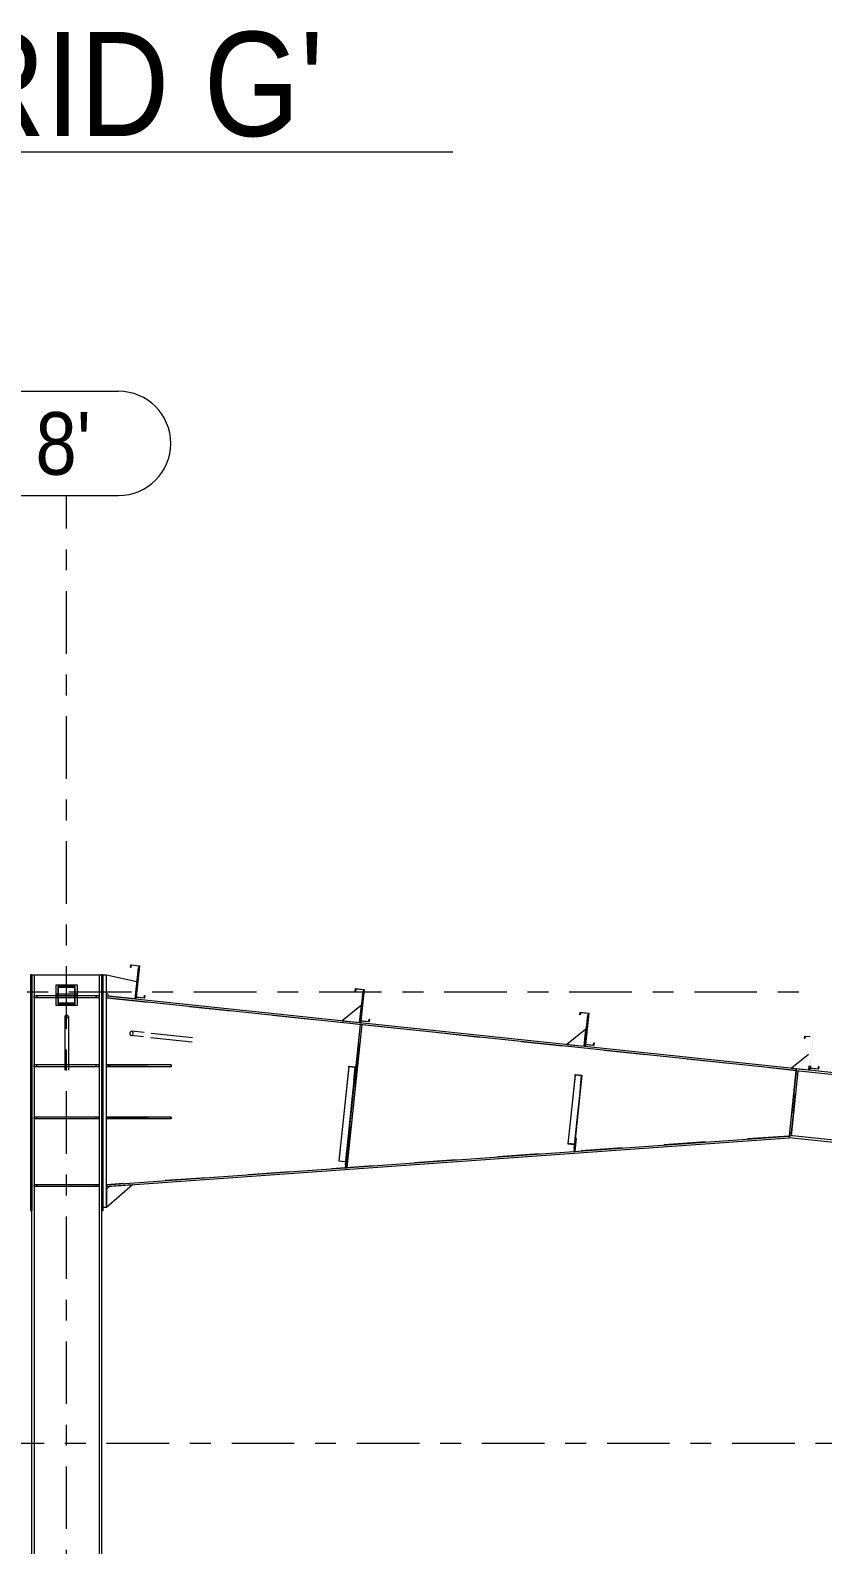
# Model space of a CAD drawing. Header units: millimetres. Extents: x -49 to 773, y -73 to 501.
# Drawn here: x 220.3 to 258.3, y 87 to 159.7 of the extents above; entities that cross this region are included whole.
import ezdxf

# ---------------------------------------------------------------- set-up
doc = ezdxf.new("R2010")
doc.units = ezdxf.units.MM
for name, pattern in [('XKITLINE00', [0]), ('XKITLINE02', [4, 2, -2]), ('XKITLINE03', [6, 3, -1, 1, -1])]:
    doc.linetypes.add(name, pattern=pattern)
for name, color, linetype, lineweight in [('OtherObjectType', 7, 'Continuous', 0), ('Part', 2, 'Continuous', 0), ('S-grid', 1, 'Continuous', 0)]:
    doc.layers.add(name, color=color, linetype=linetype, lineweight=lineweight)
doc.styles.add('ARIAL', font='ARIAL.TTF')

# ---------------------------------------------------------------- blocks, each defined once
blk = doc.blocks.new('*A67')
at = {"layer": 'Part'}
blk.add_hatch(color=3, dxfattribs=at).paths.add_polyline_path([(225.808, 113.248), (225.82, 113.357), (225.834, 113.355), (225.821, 113.231), (225.407, 113.275), (225.565, 114.768), (225.18, 114.809), (225.168, 114.699), (225.154, 114.701), (225.167, 114.825), (225.581, 114.782), (225.424, 113.288)], flags=17)
blk = doc.blocks.new('*A68')
at = {"layer": 'Part'}
blk.add_hatch(color=3, dxfattribs=at).paths.add_polyline_path([(225.808, 113.248), (225.82, 113.357), (225.834, 113.355), (225.821, 113.231), (225.407, 113.275), (225.565, 114.768), (225.18, 114.809), (225.168, 114.699), (225.154, 114.701), (225.167, 114.825), (225.581, 114.782), (225.424, 113.288)], flags=17)
blk = doc.blocks.new('*A73')
at = {"layer": 'Part'}
blk.add_hatch(color=3, dxfattribs=at).paths.add_polyline_path([(247.355, 110.975), (247.367, 111.084), (247.382, 111.083), (247.369, 110.958), (246.954, 111.002), (247.112, 112.496), (246.727, 112.536), (246.716, 112.427), (246.701, 112.428), (246.714, 112.553), (247.128, 112.509), (246.971, 111.016)], flags=17)
blk = doc.blocks.new('*A74')
at = {"layer": 'Part'}
blk.add_hatch(color=3, dxfattribs=at).paths.add_polyline_path([(247.355, 110.975), (247.367, 111.084), (247.382, 111.083), (247.369, 110.958), (246.954, 111.002), (247.112, 112.496), (246.727, 112.536), (246.716, 112.427), (246.701, 112.428), (246.714, 112.553), (247.128, 112.509), (246.971, 111.016)], flags=17)
blk = doc.blocks.new('*A84')
at = {"layer": 'Part'}
blk.add_hatch(color=3, dxfattribs=at).paths.add_polyline_path([(258.129, 109.839), (258.14, 109.948), (258.155, 109.946), (258.142, 109.822), (257.728, 109.866), (257.885, 111.359), (257.501, 111.4), (257.489, 111.29), (257.474, 111.292), (257.487, 111.416), (257.902, 111.373), (257.744, 109.879)], flags=17)
blk = doc.blocks.new('*A85')
at = {"layer": 'Part'}
blk.add_hatch(color=3, dxfattribs=at).paths.add_polyline_path([(258.129, 109.839), (258.14, 109.948), (258.155, 109.946), (258.142, 109.822), (257.728, 109.866), (257.885, 111.359), (257.501, 111.4), (257.489, 111.29), (257.474, 111.292), (257.487, 111.416), (257.902, 111.373), (257.744, 109.879)], flags=17)
blk = doc.blocks.new('*A86')
at = {"layer": 'Part'}
blk.add_hatch(color=3, dxfattribs=at).paths.add_polyline_path([(235.613, 109.94), (235.617, 109.972), (235.948, 109.937), (235.88, 109.292), (235.864, 109.294), (235.928, 109.907)], flags=17)
blk = doc.blocks.new('*A88')
at = {"layer": 'Part'}
blk.add_hatch(color=3, dxfattribs=at).paths.add_polyline_path([(246.465, 109.542), (246.468, 109.568), (246.799, 109.533), (246.744, 109.012), (246.728, 109.014), (246.78, 109.509)], flags=17)
blk = doc.blocks.new('*A105')
at = {"layer": 'Part'}
blk.add_hatch(color=3, dxfattribs=at).paths.add_polyline_path([(236.582, 112.111), (236.593, 112.221), (236.608, 112.219), (236.595, 112.095), (236.181, 112.139), (236.338, 113.632), (235.954, 113.672), (235.942, 113.563), (235.927, 113.565), (235.94, 113.689), (236.355, 113.645), (236.197, 112.152)], flags=17)
blk = doc.blocks.new('*A106')
at = {"layer": 'Part'}
blk.add_hatch(color=3, dxfattribs=at).paths.add_polyline_path([(236.582, 112.111), (236.593, 112.221), (236.608, 112.219), (236.595, 112.095), (236.181, 112.139), (236.338, 113.632), (235.954, 113.672), (235.942, 113.563), (235.927, 113.565), (235.94, 113.689), (236.355, 113.645), (236.197, 112.152)], flags=17)
blk = doc.blocks.new('*A401')
at = {"layer": 'S-grid', "color": 1, "linetype": 'XKITLINE03', "lineweight": 0}
blk.add_line((186.192, 113.542), (257.975, 113.542), dxfattribs=at)
blk = doc.blocks.new('*A402')
at = {"layer": 'S-grid', "color": 1, "linetype": 'XKITLINE03', "lineweight": 0}
blk.add_line((-10, 91.875), (438.813, 91.875), dxfattribs=at)
blk = doc.blocks.new('*A404')
at = {"layer": 'Part', "color": 7, "linetype": 'XKITLINE02', "lineweight": 0}
for p, q in [((224, 104.275), (224, 113.256)), ((224, 113.256), (257.074, 109.767)), ((257.074, 109.767), (256.742, 106.619)), ((256.727, 106.618), (224, 104.275))]:
    blk.add_line(p, q, dxfattribs=at)
at = {"layer": 'Part', "color": 2, "linetype": 'XKITLINE00', "lineweight": 0}
blk.add_line((256.742, 106.619), (256.727, 106.618), dxfattribs=at)
blk = doc.blocks.new('*A405')
at = {"layer": 'Part', "color": 2, "linetype": 'XKITLINE00', "lineweight": 0}
for p, q in [((224, 104.275), (256.727, 106.618)), ((224.006, 104.192), (256.733, 106.535)), ((256.727, 106.618), (256.733, 106.535)), ((224, 104.275), (224.006, 104.192))]:
    blk.add_line(p, q, dxfattribs=at)
blk = doc.blocks.new('*A406')
at = {"layer": 'Part', "color": 2, "linetype": 'XKITLINE00', "lineweight": 0}
for p, q in [((224, 113.256), (224.009, 113.339)), ((257.074, 109.767), (224, 113.256)), ((224.009, 113.339), (257.083, 109.85)), ((257.083, 109.85), (257.074, 109.767))]:
    blk.add_line(p, q, dxfattribs=at)
blk = doc.blocks.new('*A448')
at = {"layer": 'S-grid', "color": 1, "linetype": 'XKITLINE03', "lineweight": 0}
blk.add_line((222.083, -8.237), (222.083, 137.352), dxfattribs=at)
at = {"layer": 'S-grid', "color": 3, "style": 'ARIAL', "width": 0.85}
blk.add_text("8'", height=3, dxfattribs=at).set_placement((220.589, 138.352))
blk = doc.blocks.new('*A451')
at = {"layer": 'Part', "color": 2, "linetype": 'XKITLINE00', "lineweight": 0}
for p, q in [((225.13, 111.597), (225.114, 111.546)), ((225.114, 111.546), (225.119, 111.493)), ((225.119, 111.493), (225.145, 111.452)), ((225.164, 111.632), (225.13, 111.597)), ((225.145, 111.452), (225.184, 111.434)), ((225.206, 111.641), (225.164, 111.632)), ((225.184, 111.434), (225.226, 111.444)), ((225.775, 111.372), (225.184, 111.434)), ((225.797, 111.579), (225.206, 111.641)), ((225.245, 111.623), (225.206, 111.641)), ((225.226, 111.444), (225.26, 111.478)), ((225.271, 111.582), (225.245, 111.623)), ((225.26, 111.478), (225.276, 111.529)), ((225.276, 111.529), (225.271, 111.582))]:
    blk.add_line(p, q, dxfattribs=at)
at = {"layer": 'Part', "color": 7, "linetype": 'XKITLINE02', "lineweight": 0}
for p, q in [((228.102, 111.126), (225.775, 111.372)), ((228.124, 111.333), (225.797, 111.579))]:
    blk.add_line(p, q, dxfattribs=at)
blk = doc.blocks.new('*A455')
at = {"layer": 'Part', "color": 2, "linetype": 'XKITLINE00', "lineweight": 0}
for p, q in [((220.417, 114.359), (223.75, 114.359)), ((220.525, 114.359), (220.525, 16.833)), ((223.642, 114.359), (223.642, 16.833)), ((220.417, 16.833), (220.417, 103.026)), ((223.75, 103.026), (223.75, 16.833))]:
    blk.add_line(p, q, dxfattribs=at)
at = {"layer": 'Part', "color": 7, "linetype": 'XKITLINE02', "lineweight": 0}
for p, q in [((220.417, 114.359), (220.417, 103.026)), ((223.75, 114.359), (223.75, 103.026))]:
    blk.add_line(p, q, dxfattribs=at)
blk = doc.blocks.new('*A456')
at = {"layer": 'Part', "color": 2, "linetype": 'XKITLINE00', "lineweight": 0}
for p, q in [((222.024, 112.405), (222, 112.358)), ((222, 112.358), (222, 111.785)), ((222, 112.358), (222.024, 112.31)), ((222.083, 112.424), (222.024, 112.405)), ((222.024, 112.31), (222.083, 112.291)), ((222.142, 112.405), (222.083, 112.424)), ((222.083, 112.291), (222.142, 112.31)), ((222.167, 112.358), (222.142, 112.405)), ((222.142, 112.31), (222.167, 112.358)), ((222.167, 112.358), (222.167, 111.785))]:
    blk.add_line(p, q, dxfattribs=at)
at = {"layer": 'Part', "color": 7, "linetype": 'XKITLINE02', "lineweight": 0}
for p, q in [((222, 111.785), (222, 109.589)), ((222.167, 111.785), (222.167, 109.589))]:
    blk.add_line(p, q, dxfattribs=at)
blk = doc.blocks.new('*A476')
at = {"layer": 'Part', "color": 7, "linetype": 'XKITLINE02', "lineweight": 0}
for p, q in [((222.5, 113.797), (221.667, 113.797)), ((221.667, 113.797), (221.667, 112.964)), ((221.7, 112.997), (221.7, 113.764)), ((221.7, 113.764), (222.467, 113.764)), ((222.467, 113.764), (222.467, 112.997)), ((222.5, 112.964), (222.5, 113.797)), ((221.667, 112.964), (222.5, 112.964)), ((222.467, 112.997), (221.7, 112.997))]:
    blk.add_line(p, q, dxfattribs=at)
blk = doc.blocks.new('*A477')
at = {"layer": 'Part', "color": 2, "linetype": 'XKITLINE00', "lineweight": 0}
for p, q in [((220.417, 114.359), (220.35, 114.359)), ((220.35, 114.359), (220.35, 103.026)), ((220.417, 114.359), (220.417, 103.026)), ((220.417, 103.026), (220.35, 103.026))]:
    blk.add_line(p, q, dxfattribs=at)
blk = doc.blocks.new('*A478')
at = {"layer": 'Part', "color": 2, "linetype": 'XKITLINE00', "lineweight": 0}
for p, q in [((223.817, 114.359), (223.75, 114.359)), ((223.75, 114.359), (223.75, 103.026)), ((223.817, 114.359), (223.817, 103.026)), ((223.817, 103.026), (223.75, 103.026))]:
    blk.add_line(p, q, dxfattribs=at)
blk = doc.blocks.new('*A480')
at = {"layer": 'Part', "color": 2, "linetype": 'XKITLINE00', "lineweight": 0}
for p, q in [((223.833, 103.192), (223.833, 114.359)), ((223.833, 114.359), (224, 114.359)), ((224, 103.192), (224, 114.359)), ((224, 103.192), (223.833, 103.192))]:
    blk.add_line(p, q, dxfattribs=at)
blk = doc.blocks.new('*A482')
at = {"layer": 'Part', "color": 2, "linetype": 'XKITLINE00', "lineweight": 0}
for p, q in [((223.633, 104.275), (220.533, 104.275)), ((220.533, 104.192), (220.533, 104.275)), ((223.633, 104.192), (220.533, 104.192)), ((223.633, 104.275), (223.633, 104.192))]:
    blk.add_line(p, q, dxfattribs=at)
at = {"layer": 'Part', "color": 7, "linetype": 'XKITLINE02', "lineweight": 0}
for p, q in [((220.658, 104.192), (220.658, 104.275)), ((223.508, 104.192), (223.508, 104.275))]:
    blk.add_line(p, q, dxfattribs=at)
blk = doc.blocks.new('*A483')
at = {"layer": 'Part', "color": 7, "linetype": 'XKITLINE02', "lineweight": 0}
for p, q in [((223.633, 104.275), (220.533, 104.275)), ((220.533, 104.275), (220.533, 104.192)), ((223.633, 104.192), (220.533, 104.192)), ((220.658, 104.192), (220.658, 104.275)), ((223.508, 104.192), (223.508, 104.275)), ((223.633, 104.192), (223.633, 104.275))]:
    blk.add_line(p, q, dxfattribs=at)
blk = doc.blocks.new('*A484')
at = {"layer": 'Part', "color": 2, "linetype": 'XKITLINE00', "lineweight": 0}
for p, q in [((225.247, 104.281), (224, 103.192)), ((224.125, 104.2), (224, 104.067))]:
    blk.add_line(p, q, dxfattribs=at)
at = {"layer": 'Part', "color": 7, "linetype": 'XKITLINE02', "lineweight": 0}
for p, q in [((224, 104.067), (224, 103.192)), ((225.247, 104.281), (224.125, 104.2))]:
    blk.add_line(p, q, dxfattribs=at)
blk = doc.blocks.new('*A491')
at = {"layer": 'Part', "color": 7, "linetype": 'XKITLINE02', "lineweight": 0}
for p, q in [((224, 109.942), (224, 110.026)), ((224, 110.026), (227.1, 110.026)), ((227.1, 109.942), (224, 109.942)), ((224.125, 109.942), (224.125, 110.026)), ((224.167, 109.942), (224.167, 110.026)), ((227.1, 109.942), (227.1, 110.026))]:
    blk.add_line(p, q, dxfattribs=at)
blk = doc.blocks.new('*A492')
at = {"layer": 'Part', "color": 2, "linetype": 'XKITLINE00', "lineweight": 0}
for p, q in [((223.633, 107.526), (220.533, 107.526)), ((220.533, 107.442), (220.533, 107.526)), ((223.633, 107.442), (220.533, 107.442)), ((223.633, 107.526), (223.633, 107.442))]:
    blk.add_line(p, q, dxfattribs=at)
at = {"layer": 'Part', "color": 7, "linetype": 'XKITLINE02', "lineweight": 0}
for p, q in [((220.658, 107.442), (220.658, 107.526)), ((223.508, 107.442), (223.508, 107.526))]:
    blk.add_line(p, q, dxfattribs=at)
blk = doc.blocks.new('*A493')
at = {"layer": 'Part', "color": 7, "linetype": 'XKITLINE02', "lineweight": 0}
for p, q in [((223.633, 107.526), (220.533, 107.526)), ((220.533, 107.526), (220.533, 107.442)), ((223.633, 107.442), (220.533, 107.442)), ((220.658, 107.442), (220.658, 107.526)), ((223.508, 107.442), (223.508, 107.526)), ((223.633, 107.442), (223.633, 107.526))]:
    blk.add_line(p, q, dxfattribs=at)
blk = doc.blocks.new('*A494')
at = {"layer": 'Part', "color": 2, "linetype": 'XKITLINE00', "lineweight": 0}
for p, q in [((223.633, 110.026), (220.533, 110.026)), ((220.533, 109.942), (220.533, 110.026)), ((223.633, 109.942), (220.533, 109.942)), ((223.633, 110.026), (223.633, 109.942))]:
    blk.add_line(p, q, dxfattribs=at)
at = {"layer": 'Part', "color": 7, "linetype": 'XKITLINE02', "lineweight": 0}
for p, q in [((220.658, 109.942), (220.658, 110.026)), ((223.508, 109.942), (223.508, 110.026))]:
    blk.add_line(p, q, dxfattribs=at)
blk = doc.blocks.new('*A495')
at = {"layer": 'Part', "color": 7, "linetype": 'XKITLINE02', "lineweight": 0}
for p, q in [((223.633, 110.026), (220.533, 110.026)), ((220.533, 110.026), (220.533, 109.942)), ((223.633, 109.942), (220.533, 109.942)), ((220.658, 109.942), (220.658, 110.026)), ((223.508, 109.942), (223.508, 110.026)), ((223.633, 109.942), (223.633, 110.026))]:
    blk.add_line(p, q, dxfattribs=at)
blk = doc.blocks.new('*A496')
at = {"layer": 'Part', "color": 2, "linetype": 'XKITLINE00', "lineweight": 0}
for p, q in [((223.633, 113.339), (220.533, 113.339)), ((220.533, 113.255), (220.533, 113.339)), ((223.633, 113.255), (220.533, 113.255)), ((223.633, 113.339), (223.633, 113.255))]:
    blk.add_line(p, q, dxfattribs=at)
at = {"layer": 'Part', "color": 7, "linetype": 'XKITLINE02', "lineweight": 0}
for p, q in [((220.658, 113.255), (220.658, 113.339)), ((223.508, 113.255), (223.508, 113.339))]:
    blk.add_line(p, q, dxfattribs=at)
blk = doc.blocks.new('*A497')
at = {"layer": 'Part', "color": 7, "linetype": 'XKITLINE02', "lineweight": 0}
for p, q in [((221.583, 113.88), (222.583, 113.88)), ((221.583, 112.88), (221.583, 113.88)), ((222.583, 113.88), (222.583, 112.88)), ((222.583, 112.88), (221.583, 112.88))]:
    blk.add_line(p, q, dxfattribs=at)
blk = doc.blocks.new('*A498')
at = {"layer": 'Part', "color": 7, "linetype": 'XKITLINE02', "lineweight": 0}
for p, q in [((221.583, 113.422), (221.583, 113.339)), ((222.583, 113.422), (221.583, 113.422)), ((222.583, 113.339), (222.583, 113.422)), ((221.583, 113.339), (222.583, 113.339))]:
    blk.add_line(p, q, dxfattribs=at)
blk = doc.blocks.new('*A499')
at = {"layer": 'Part', "color": 7, "linetype": 'XKITLINE02', "lineweight": 0}
for p, q in [((223.642, 113.339), (220.525, 113.339)), ((220.525, 113.255), (220.525, 113.339)), ((223.642, 113.255), (220.525, 113.255)), ((220.65, 113.339), (220.65, 113.255)), ((223.517, 113.255), (223.517, 113.339)), ((223.642, 113.339), (223.642, 113.255))]:
    blk.add_line(p, q, dxfattribs=at)
blk = doc.blocks.new('*A500')
at = {"layer": 'Part', "color": 2, "linetype": 'XKITLINE00', "lineweight": 0}
for p, q in [((224, 114.359), (225.444, 114.025)), ((224.124, 113.326), (224, 113.465)), ((225.444, 114.025), (225.357, 113.196))]:
    blk.add_line(p, q, dxfattribs=at)
at = {"layer": 'Part', "color": 7, "linetype": 'XKITLINE02', "lineweight": 0}
for p, q in [((224, 113.465), (224, 114.359)), ((225.357, 113.196), (224.124, 113.326))]:
    blk.add_line(p, q, dxfattribs=at)
blk = doc.blocks.new('*A501')
at = {"layer": 'Part', "color": 2, "linetype": 'XKITLINE00', "lineweight": 0}
for p, q in [((225.514, 114.688), (225.357, 113.196)), ((225.556, 114.684), (225.514, 114.688)), ((225.407, 113.275), (225.398, 113.192))]:
    blk.add_line(p, q, dxfattribs=at)
at = {"layer": 'Part', "color": 7, "linetype": 'XKITLINE02', "lineweight": 0}
for p, q in [((225.407, 113.275), (225.556, 114.684)), ((225.398, 113.192), (225.357, 113.196))]:
    blk.add_line(p, q, dxfattribs=at)
blk = doc.blocks.new('*A502')
at = {"layer": 'Part', "color": 7, "linetype": 'XKITLINE02', "lineweight": 0}
for p, q in [((224, 107.442), (224, 107.526)), ((224, 107.526), (227.1, 107.526)), ((227.1, 107.442), (224, 107.442)), ((224.125, 107.442), (224.125, 107.526)), ((224.167, 107.442), (224.167, 107.526)), ((227.1, 107.442), (227.1, 107.526))]:
    blk.add_line(p, q, dxfattribs=at)
blk = doc.blocks.new('*A503')
at = {"layer": 'Part', "color": 2, "linetype": 'XKITLINE00', "lineweight": 0}
for p, q in [((227.1, 110.026), (224, 110.026)), ((227.1, 109.942), (224, 109.942)), ((224.167, 109.942), (224.167, 110.026)), ((227.1, 110.026), (227.1, 109.942))]:
    blk.add_line(p, q, dxfattribs=at)
at = {"layer": 'Part', "color": 7, "linetype": 'XKITLINE02', "lineweight": 0}
for p, q in [((224, 110.026), (224, 109.942)), ((224.125, 109.942), (224.125, 110.026))]:
    blk.add_line(p, q, dxfattribs=at)
blk = doc.blocks.new('*A504')
at = {"layer": 'Part', "color": 2, "linetype": 'XKITLINE00', "lineweight": 0}
for p, q in [((227.1, 107.526), (224, 107.526)), ((227.1, 107.442), (224, 107.442)), ((224.167, 107.442), (224.167, 107.526)), ((227.1, 107.526), (227.1, 107.442))]:
    blk.add_line(p, q, dxfattribs=at)
at = {"layer": 'Part', "color": 7, "linetype": 'XKITLINE02', "lineweight": 0}
for p, q in [((224, 107.526), (224, 107.442)), ((224.125, 107.442), (224.125, 107.526))]:
    blk.add_line(p, q, dxfattribs=at)
blk = doc.blocks.new('*A686')
at = {"layer": 'S-grid', "color": 1, "linetype": 'XKITLINE00', "lineweight": 0}
for p, q in [((219.589, 142.352), (224.577, 142.352)), ((219.589, 137.352), (224.577, 137.352))]:
    blk.add_line(p, q, dxfattribs=at)
for centre, start, end in [((219.589, 139.852), 90, 270), ((224.577, 139.852), 270, 90)]:
    blk.add_arc(centre, 2.5, start, end, dxfattribs=at)
blk = doc.blocks.new('*A687')
at = {"layer": 'Part', "color": 2, "linetype": 'XKITLINE00', "lineweight": 0}
for p, q in [((225.154, 114.701), (225.167, 114.825)), ((225.167, 114.825), (225.581, 114.782)), ((225.168, 114.699), (225.154, 114.701)), ((225.18, 114.809), (225.168, 114.699)), ((225.565, 114.768), (225.18, 114.809)), ((225.407, 113.275), (225.565, 114.768)), ((225.581, 114.782), (225.424, 113.288)), ((225.821, 113.231), (225.407, 113.275)), ((225.424, 113.288), (225.808, 113.248)), ((225.808, 113.248), (225.82, 113.357)), ((225.82, 113.357), (225.834, 113.355)), ((225.834, 113.355), (225.821, 113.231))]:
    blk.add_line(p, q, dxfattribs=at)
blk = doc.blocks.new('*A688')
at = {"layer": 'Part', "color": 2, "linetype": 'XKITLINE00', "lineweight": 0}
for p, q in [((225.154, 114.701), (225.167, 114.825)), ((225.167, 114.825), (225.581, 114.782)), ((225.168, 114.699), (225.154, 114.701)), ((225.18, 114.809), (225.168, 114.699)), ((225.565, 114.768), (225.18, 114.809)), ((225.407, 113.275), (225.565, 114.768)), ((225.581, 114.782), (225.424, 113.288)), ((225.821, 113.231), (225.407, 113.275)), ((225.424, 113.288), (225.808, 113.248)), ((225.808, 113.248), (225.82, 113.357)), ((225.82, 113.357), (225.834, 113.355)), ((225.834, 113.355), (225.821, 113.231))]:
    blk.add_line(p, q, dxfattribs=at)
blk = doc.blocks.new('*A694')
at = {"layer": 'Part', "color": 2, "linetype": 'XKITLINE00', "lineweight": 0}
for p, q in [((246.701, 112.428), (246.714, 112.553)), ((246.716, 112.427), (246.701, 112.428)), ((246.714, 112.553), (247.128, 112.509)), ((246.727, 112.536), (246.716, 112.427)), ((247.112, 112.496), (246.727, 112.536)), ((246.954, 111.002), (247.112, 112.496)), ((247.128, 112.509), (246.971, 111.016)), ((247.369, 110.958), (246.954, 111.002)), ((246.971, 111.016), (247.355, 110.975)), ((247.355, 110.975), (247.367, 111.084)), ((247.367, 111.084), (247.382, 111.083)), ((247.382, 111.083), (247.369, 110.958))]:
    blk.add_line(p, q, dxfattribs=at)
blk = doc.blocks.new('*A695')
at = {"layer": 'Part', "color": 2, "linetype": 'XKITLINE00', "lineweight": 0}
for p, q in [((246.701, 112.428), (246.714, 112.553)), ((246.716, 112.427), (246.701, 112.428)), ((246.714, 112.553), (247.128, 112.509)), ((246.727, 112.536), (246.716, 112.427)), ((247.112, 112.496), (246.727, 112.536)), ((246.954, 111.002), (247.112, 112.496)), ((247.128, 112.509), (246.971, 111.016)), ((247.369, 110.958), (246.954, 111.002)), ((246.971, 111.016), (247.355, 110.975)), ((247.355, 110.975), (247.367, 111.084)), ((247.367, 111.084), (247.382, 111.083)), ((247.382, 111.083), (247.369, 110.958))]:
    blk.add_line(p, q, dxfattribs=at)
blk = doc.blocks.new('*A696')
at = {"layer": 'Part', "color": 7, "linetype": 'XKITLINE02', "lineweight": 0}
for p, q in [((236.163, 111.973), (235.438, 105.094)), ((235.52, 105.085), (236.246, 111.964)), ((236.246, 111.964), (236.163, 111.973)), ((235.438, 105.094), (235.52, 105.085)), ((235.451, 105.218), (235.534, 105.21))]:
    blk.add_line(p, q, dxfattribs=at)
blk = doc.blocks.new('*A697')
at = {"layer": 'Part', "color": 2, "linetype": 'XKITLINE00', "lineweight": 0}
for p, q in [((236.246, 111.964), (235.522, 105.1)), ((236.163, 111.973), (235.948, 109.937)), ((235.485, 105.543), (235.438, 105.094))]:
    blk.add_line(p, q, dxfattribs=at)
at = {"layer": 'Part', "color": 7, "linetype": 'XKITLINE02', "lineweight": 0}
for p, q in [((236.246, 111.964), (236.163, 111.973)), ((235.948, 109.937), (235.485, 105.543)), ((235.52, 105.085), (235.438, 105.094)), ((235.451, 105.218), (235.534, 105.21)), ((235.522, 105.1), (235.52, 105.085))]:
    blk.add_line(p, q, dxfattribs=at)
blk = doc.blocks.new('*A698')
at = {"layer": 'Part', "color": 2, "linetype": 'XKITLINE00', "lineweight": 0}
for p, q in [((247.061, 112.415), (246.904, 110.924)), ((247.103, 112.411), (247.061, 112.415)), ((246.954, 111.002), (246.945, 110.919))]:
    blk.add_line(p, q, dxfattribs=at)
at = {"layer": 'Part', "color": 7, "linetype": 'XKITLINE02', "lineweight": 0}
for p, q in [((246.954, 111.002), (247.103, 112.411)), ((246.945, 110.919), (246.904, 110.924))]:
    blk.add_line(p, q, dxfattribs=at)
blk = doc.blocks.new('*A699')
at = {"layer": 'Part', "color": 2, "linetype": 'XKITLINE00', "lineweight": 0}
blk.add_line((246.991, 111.752), (246.075, 111.011), dxfattribs=at)
at = {"layer": 'Part', "color": 7, "linetype": 'XKITLINE02', "lineweight": 0}
for p, q in [((246.904, 110.924), (246.991, 111.752)), ((246.075, 111.011), (246.904, 110.924))]:
    blk.add_line(p, q, dxfattribs=at)
blk = doc.blocks.new('*A749')
at = {"layer": 'Part', "color": 7, "linetype": 'XKITLINE02', "lineweight": 0}
for p, q in [((257.071, 109.742), (256.744, 106.643)), ((257.074, 109.767), (257.083, 109.85)), ((329.716, 102.189), (329.367, 98.874)), ((322.011, 99.65), (321.679, 99.685)), ((322.022, 99.758), (321.691, 99.793))]:
    blk.add_line(p, q, dxfattribs=at)
at = {"layer": 'Part', "color": 2, "linetype": 'XKITLINE00', "lineweight": 0}
for p, q in [((257.074, 109.767), (257.071, 109.742)), ((329.705, 102.081), (257.071, 109.742)), ((257.083, 109.85), (329.716, 102.189)), ((256.744, 106.643), (256.733, 106.535)), ((321.679, 99.685), (256.733, 106.535)), ((321.691, 99.793), (256.744, 106.643)), ((329.367, 98.874), (322.011, 99.65)), ((329.378, 98.982), (322.022, 99.758))]:
    blk.add_line(p, q, dxfattribs=at)
blk = doc.blocks.new('*A798')
at = {"layer": 'Part', "color": 2, "linetype": 'XKITLINE00', "lineweight": 0}
for p, q in [((257.474, 111.292), (257.487, 111.416)), ((257.489, 111.29), (257.474, 111.292)), ((257.487, 111.416), (257.748, 111.389)), ((257.501, 111.4), (257.489, 111.29)), ((257.746, 111.374), (257.501, 111.4)), ((257.728, 109.866), (257.74, 109.982)), ((258.142, 109.822), (257.728, 109.866)), ((257.755, 109.98), (257.744, 109.879)), ((257.744, 109.879), (258.129, 109.839)), ((258.129, 109.839), (258.139, 109.94)), ((258.139, 109.94), (258.14, 109.948)), ((258.14, 109.948), (258.155, 109.946)), ((258.154, 109.938), (258.142, 109.822)), ((258.155, 109.946), (258.154, 109.938))]:
    blk.add_line(p, q, dxfattribs=at)
blk = doc.blocks.new('*A799')
at = {"layer": 'Part', "color": 2, "linetype": 'XKITLINE00', "lineweight": 0}
for p, q in [((257.474, 111.292), (257.487, 111.416)), ((257.489, 111.29), (257.474, 111.292)), ((257.487, 111.416), (257.748, 111.389)), ((257.501, 111.4), (257.489, 111.29)), ((257.746, 111.374), (257.501, 111.4)), ((257.728, 109.866), (257.74, 109.982)), ((258.142, 109.822), (257.728, 109.866)), ((257.755, 109.98), (257.744, 109.879)), ((257.744, 109.879), (258.129, 109.839)), ((258.129, 109.839), (258.139, 109.94)), ((258.139, 109.94), (258.14, 109.948)), ((258.14, 109.948), (258.155, 109.946)), ((258.154, 109.938), (258.142, 109.822)), ((258.155, 109.946), (258.154, 109.938))]:
    blk.add_line(p, q, dxfattribs=at)
blk = doc.blocks.new('*A800')
at = {"layer": 'Part', "color": 7, "linetype": 'XKITLINE02', "lineweight": 0}
for p, q in [((235.617, 109.972), (235.137, 105.426)), ((235.928, 109.907), (235.435, 105.231)), ((235.452, 105.229), (235.948, 109.937)), ((235.137, 105.426), (235.452, 105.392)), ((235.138, 105.434), (235.47, 105.399)), ((235.435, 105.231), (235.452, 105.229))]:
    blk.add_line(p, q, dxfattribs=at)
blk = doc.blocks.new('*A801')
at = {"layer": 'Part', "color": 2, "linetype": 'XKITLINE00', "lineweight": 0}
for p, q in [((246.457, 106.288), (246.414, 105.88)), ((246.521, 106.497), (246.456, 105.883)), ((246.479, 106.501), (246.521, 106.497))]:
    blk.add_line(p, q, dxfattribs=at)
at = {"layer": 'Part', "color": 7, "linetype": 'XKITLINE02', "lineweight": 0}
for p, q in [((246.457, 106.288), (246.479, 106.501)), ((246.455, 105.875), (246.414, 105.88)), ((246.427, 106.004), (246.468, 106)), ((246.456, 105.883), (246.455, 105.875))]:
    blk.add_line(p, q, dxfattribs=at)
blk = doc.blocks.new('*A802')
at = {"layer": 'Part', "color": 2, "linetype": 'XKITLINE00', "lineweight": 0}
for p, q in [((257.699, 109.986), (257.678, 109.787)), ((257.728, 109.866), (257.719, 109.783))]:
    blk.add_line(p, q, dxfattribs=at)
at = {"layer": 'Part', "color": 7, "linetype": 'XKITLINE02', "lineweight": 0}
for p, q in [((257.719, 109.783), (257.678, 109.787)), ((257.728, 109.866), (257.74, 109.982))]:
    blk.add_line(p, q, dxfattribs=at)
blk = doc.blocks.new('*A803')
at = {"layer": 'Part', "color": 2, "linetype": 'XKITLINE00', "lineweight": 0}
blk.add_line((257.657, 110.529), (256.849, 109.875), dxfattribs=at)
at = {"layer": 'Part', "color": 7, "linetype": 'XKITLINE02', "lineweight": 0}
for p, q in [((256.849, 109.875), (257.678, 109.787)), ((257.678, 109.787), (257.699, 109.986))]:
    blk.add_line(p, q, dxfattribs=at)
blk = doc.blocks.new('*A804')
at = {"layer": 'Part', "color": 7, "linetype": 'XKITLINE02', "lineweight": 0}
for p, q in [((246.479, 106.501), (246.414, 105.88)), ((246.455, 105.875), (246.521, 106.497)), ((246.521, 106.497), (246.479, 106.501)), ((246.414, 105.88), (246.455, 105.875)), ((246.427, 106.004), (246.468, 106))]:
    blk.add_line(p, q, dxfattribs=at)
blk = doc.blocks.new('*A805')
at = {"layer": 'Part', "color": 7, "linetype": 'XKITLINE02', "lineweight": 0}
for p, q in [((246.468, 109.568), (246.117, 106.248)), ((246.78, 109.509), (246.411, 106.014)), ((246.428, 106.012), (246.799, 109.533)), ((246.117, 106.248), (246.432, 106.214)), ((246.119, 106.258), (246.45, 106.223)), ((246.411, 106.014), (246.428, 106.012))]:
    blk.add_line(p, q, dxfattribs=at)
blk = doc.blocks.new('*A806')
at = {"layer": 'Part', "color": 7, "linetype": 'XKITLINE02', "lineweight": 0}
for p, q in [((257.071, 109.742), (256.744, 106.643)), ((256.827, 106.634), (257.154, 109.734)), ((257.154, 109.734), (257.071, 109.742)), ((257.058, 109.618), (257.141, 109.609)), ((256.744, 106.643), (256.827, 106.634)), ((256.758, 106.767), (256.84, 106.758))]:
    blk.add_line(p, q, dxfattribs=at)
blk = doc.blocks.new('*A807')
at = {"layer": 'Part', "color": 2, "linetype": 'XKITLINE00', "lineweight": 0}
for p, q in [((256.744, 106.643), (257.071, 109.742)), ((257.154, 109.734), (256.827, 106.634))]:
    blk.add_line(p, q, dxfattribs=at)
at = {"layer": 'Part', "color": 7, "linetype": 'XKITLINE02', "lineweight": 0}
for p, q in [((257.154, 109.734), (257.071, 109.742)), ((257.058, 109.618), (257.141, 109.609)), ((256.827, 106.634), (256.744, 106.643)), ((256.84, 106.758), (256.758, 106.767))]:
    blk.add_line(p, q, dxfattribs=at)
blk = doc.blocks.new('*A813')
at = {"layer": 'Part', "color": 2, "linetype": 'XKITLINE00', "lineweight": 0}
for p, q in [((235.613, 109.94), (235.137, 105.426)), ((235.948, 109.937), (235.485, 105.543)), ((235.613, 109.94), (235.617, 109.972)), ((235.928, 109.907), (235.613, 109.94)), ((235.617, 109.972), (235.948, 109.937)), ((235.864, 109.294), (235.928, 109.907)), ((235.864, 109.294), (235.435, 105.231)), ((235.864, 109.294), (235.88, 109.292)), ((235.137, 105.426), (235.452, 105.392)), ((235.435, 105.231), (235.452, 105.229))]:
    blk.add_line(p, q, dxfattribs=at)
at = {"layer": 'Part', "color": 7, "linetype": 'XKITLINE02', "lineweight": 0}
for p, q in [((235.138, 105.434), (235.47, 105.399)), ((235.452, 105.229), (235.485, 105.543))]:
    blk.add_line(p, q, dxfattribs=at)
blk = doc.blocks.new('*A815')
at = {"layer": 'Part', "color": 2, "linetype": 'XKITLINE00', "lineweight": 0}
for p, q in [((246.465, 109.542), (246.117, 106.248)), ((246.728, 109.014), (246.411, 106.014)), ((246.799, 109.533), (246.457, 106.288)), ((246.465, 109.542), (246.468, 109.568)), ((246.78, 109.509), (246.465, 109.542)), ((246.468, 109.568), (246.799, 109.533)), ((246.728, 109.014), (246.78, 109.509)), ((246.728, 109.014), (246.744, 109.012)), ((246.117, 106.248), (246.432, 106.214)), ((246.411, 106.014), (246.428, 106.012))]:
    blk.add_line(p, q, dxfattribs=at)
at = {"layer": 'Part', "color": 7, "linetype": 'XKITLINE02', "lineweight": 0}
for p, q in [((246.45, 106.223), (246.119, 106.258)), ((246.457, 106.288), (246.428, 106.012))]:
    blk.add_line(p, q, dxfattribs=at)
blk = doc.blocks.new('*A838')
at = {"layer": 'Part', "color": 2, "linetype": 'XKITLINE00', "lineweight": 0}
for p, q in [((235.927, 113.565), (235.94, 113.689)), ((235.942, 113.563), (235.927, 113.565)), ((235.94, 113.689), (236.355, 113.645)), ((235.954, 113.672), (235.942, 113.563)), ((236.338, 113.632), (235.954, 113.672)), ((236.181, 112.139), (236.338, 113.632)), ((236.355, 113.645), (236.197, 112.152)), ((236.595, 112.095), (236.181, 112.139)), ((236.197, 112.152), (236.582, 112.111)), ((236.582, 112.111), (236.593, 112.221)), ((236.593, 112.221), (236.608, 112.219)), ((236.608, 112.219), (236.595, 112.095))]:
    blk.add_line(p, q, dxfattribs=at)
blk = doc.blocks.new('*A839')
at = {"layer": 'Part', "color": 2, "linetype": 'XKITLINE00', "lineweight": 0}
for p, q in [((235.927, 113.565), (235.94, 113.689)), ((235.942, 113.563), (235.927, 113.565)), ((235.94, 113.689), (236.355, 113.645)), ((235.954, 113.672), (235.942, 113.563)), ((236.338, 113.632), (235.954, 113.672)), ((236.181, 112.139), (236.338, 113.632)), ((236.355, 113.645), (236.197, 112.152)), ((236.595, 112.095), (236.181, 112.139)), ((236.197, 112.152), (236.582, 112.111)), ((236.582, 112.111), (236.593, 112.221)), ((236.593, 112.221), (236.608, 112.219)), ((236.608, 112.219), (236.595, 112.095))]:
    blk.add_line(p, q, dxfattribs=at)
blk = doc.blocks.new('*A840')
at = {"layer": 'Part', "color": 2, "linetype": 'XKITLINE00', "lineweight": 0}
for p, q in [((236.288, 113.552), (236.13, 112.06)), ((236.329, 113.547), (236.288, 113.552)), ((236.181, 112.139), (236.172, 112.056))]:
    blk.add_line(p, q, dxfattribs=at)
at = {"layer": 'Part', "color": 7, "linetype": 'XKITLINE02', "lineweight": 0}
for p, q in [((236.181, 112.139), (236.329, 113.547)), ((236.172, 112.056), (236.13, 112.06))]:
    blk.add_line(p, q, dxfattribs=at)
blk = doc.blocks.new('*A841')
at = {"layer": 'Part', "color": 2, "linetype": 'XKITLINE00', "lineweight": 0}
blk.add_line((236.218, 112.889), (235.302, 112.147), dxfattribs=at)
at = {"layer": 'Part', "color": 7, "linetype": 'XKITLINE02', "lineweight": 0}
for p, q in [((236.13, 112.06), (236.218, 112.889)), ((235.302, 112.147), (236.13, 112.06))]:
    blk.add_line(p, q, dxfattribs=at)
blk = doc.blocks.new('*A947')
at = {"layer": 'OtherObjectType', "color": 5, "linetype": 'XKITLINE00', "lineweight": 0}
blk.add_line((184.132, 153.852), (240.599, 153.852), dxfattribs=at)
at = {"layer": 'OtherObjectType', "color": 7, "style": 'ARIAL', "width": 0.85}
blk.add_text("SECTION GRID G'", height=5, dxfattribs=at).set_placement((184.132, 154.602))

msp = doc.modelspace()

# ---------------------------------------------------------------- block references
at = {"lineweight": 0}
for name in ['*A947', '*A686', '*A448', '*A401', '*A67', '*A68', '*A687', '*A688', '*A477', '*A455', '*A478', '*A480', '*A500', '*A501', '*A497', '*A498', '*A476', '*A105', '*A106', '*A838', '*A839', '*A840', '*A499', '*A496', '*A406', '*A404', '*A841', '*A456', '*A696', '*A697', '*A73', '*A74', '*A694', '*A695', '*A698', '*A451', '*A699', '*A84', '*A85', '*A798', '*A799', '*A803', '*A494', '*A495', '*A491', '*A503', '*A800', '*A813', '*A86', '*A749', '*A806', '*A807', '*A802', '*A805', '*A815', '*A88', '*A492', '*A493', '*A502', '*A504', '*A405', '*A801', '*A804', '*A482', '*A483', '*A484', '*A402']:
    msp.add_blockref(name, (0, 0), dxfattribs=at)

doc.saveas('drawing.dxf')
